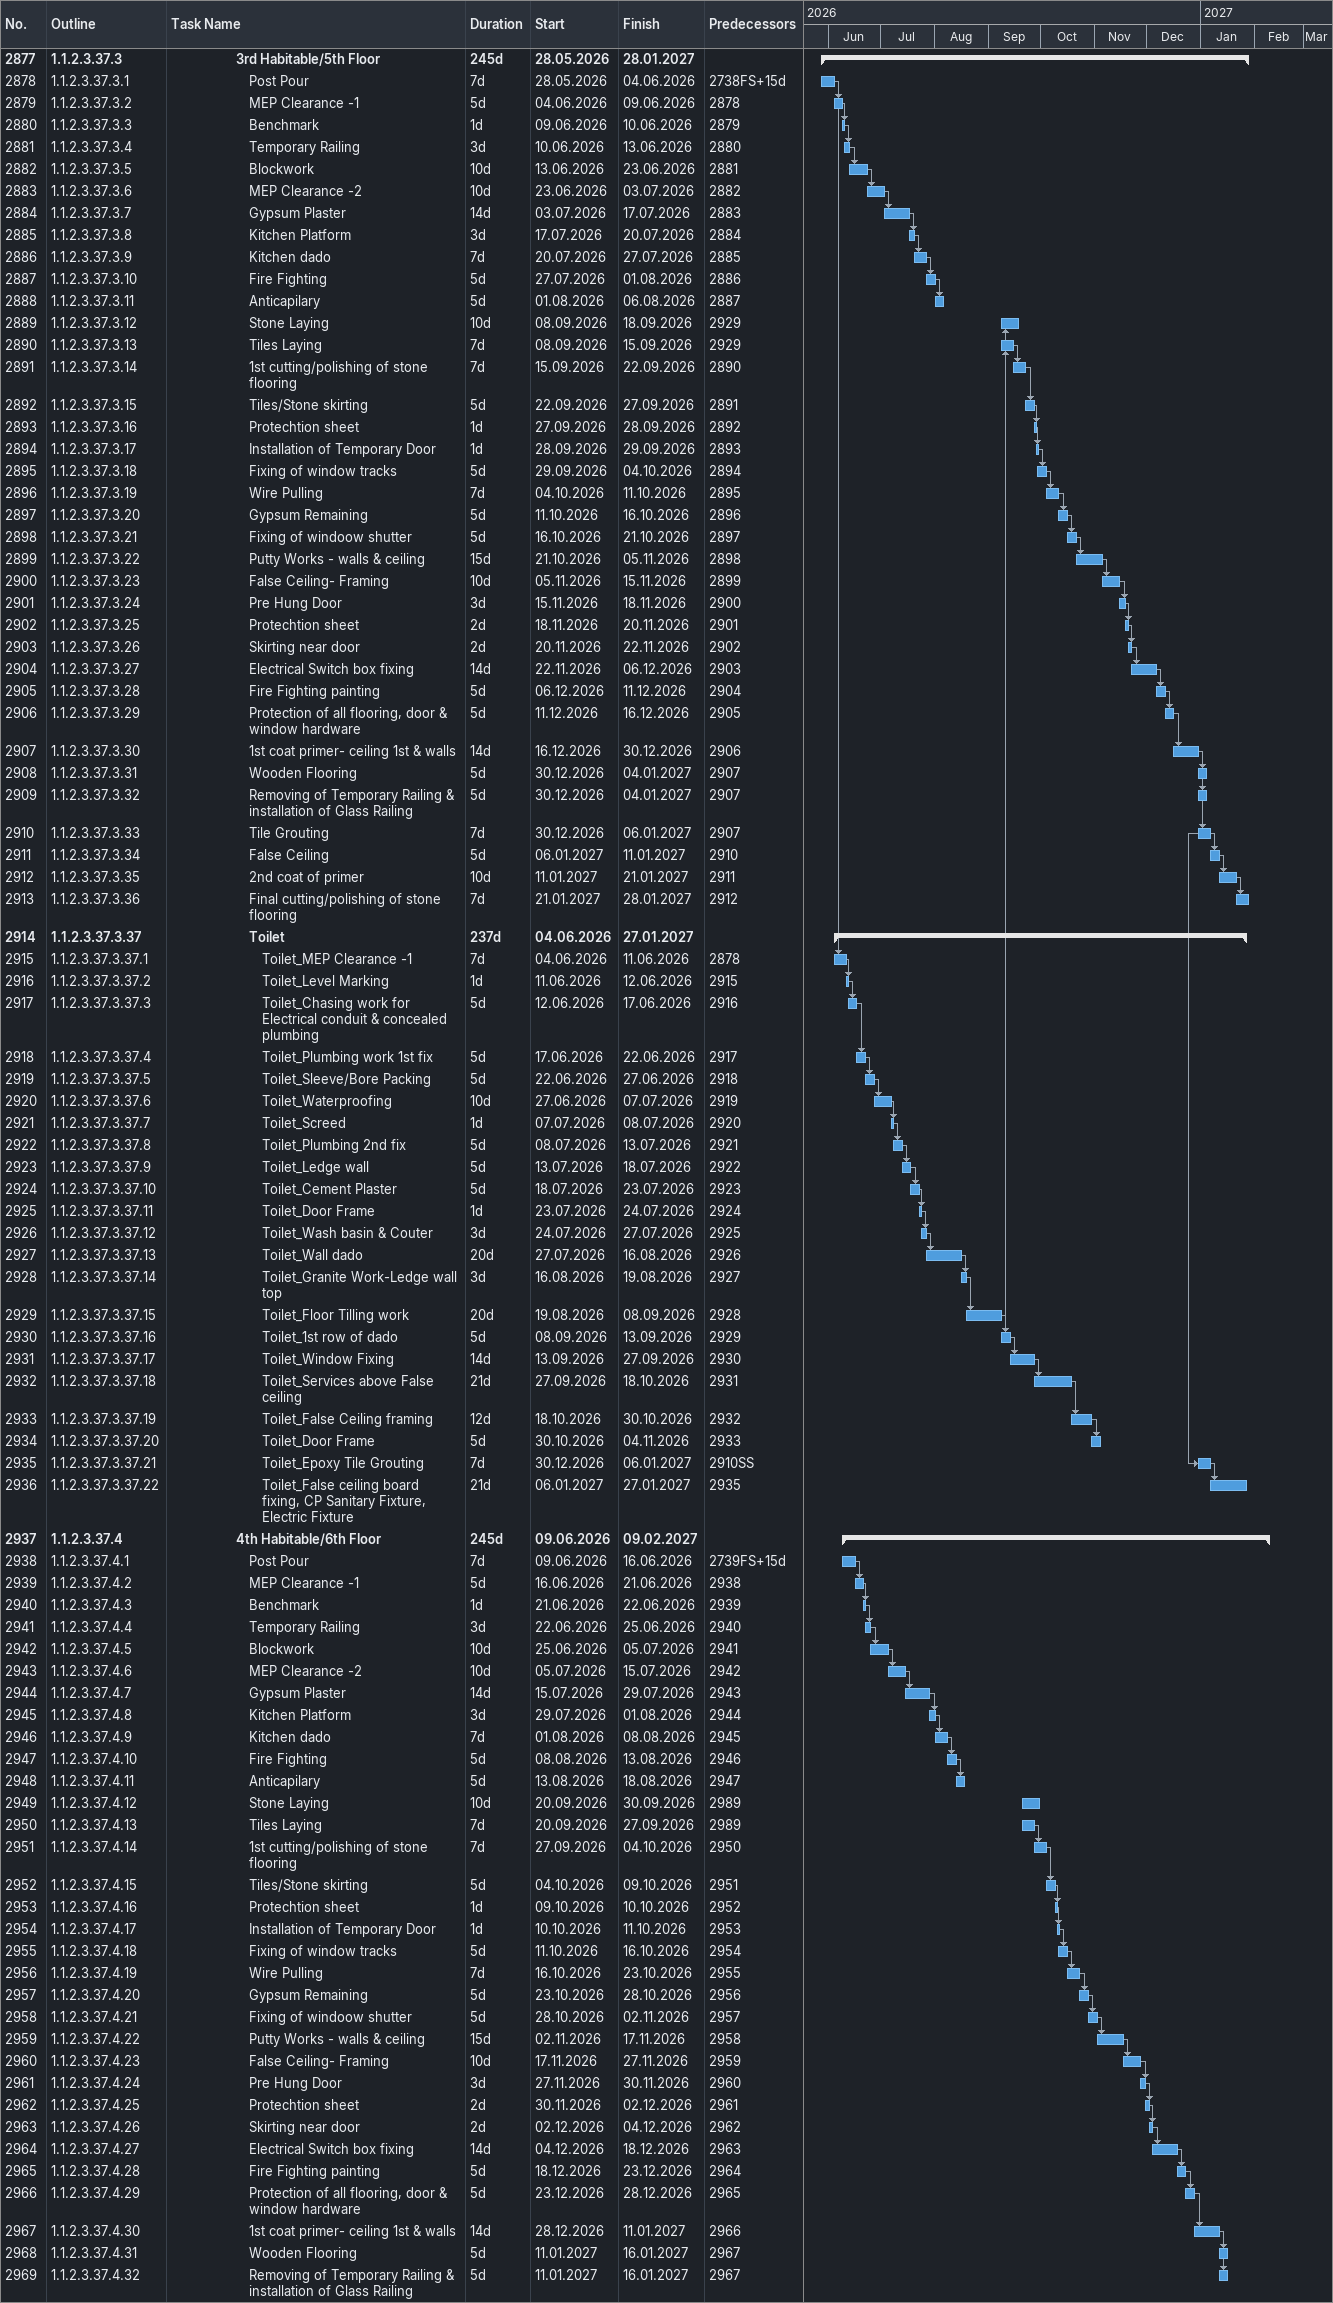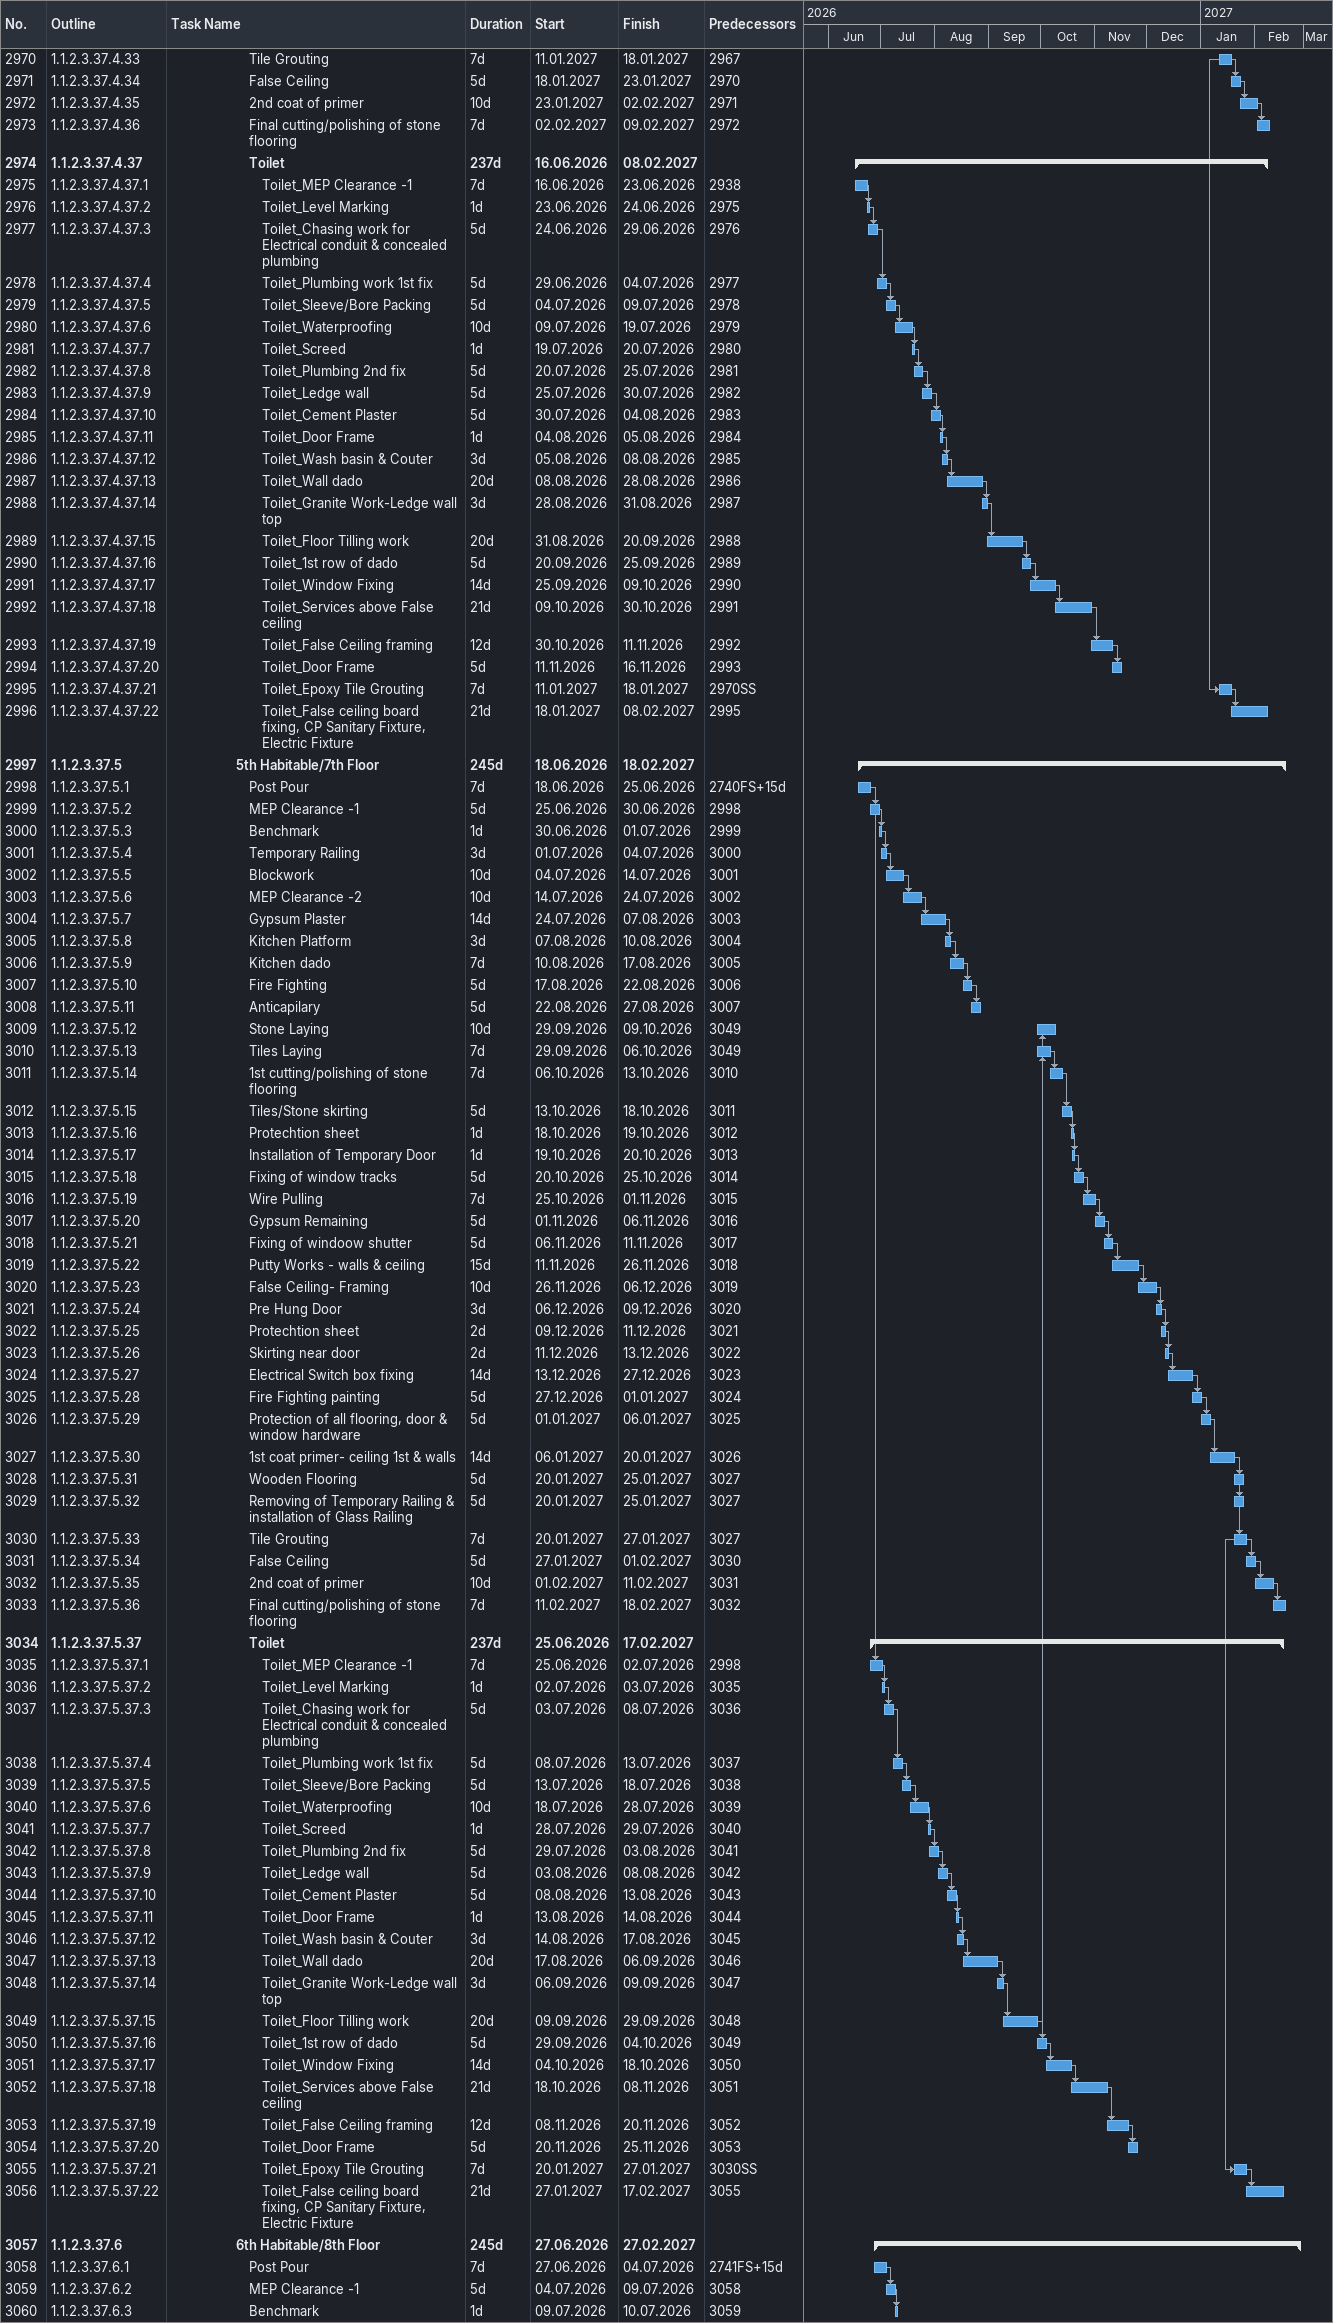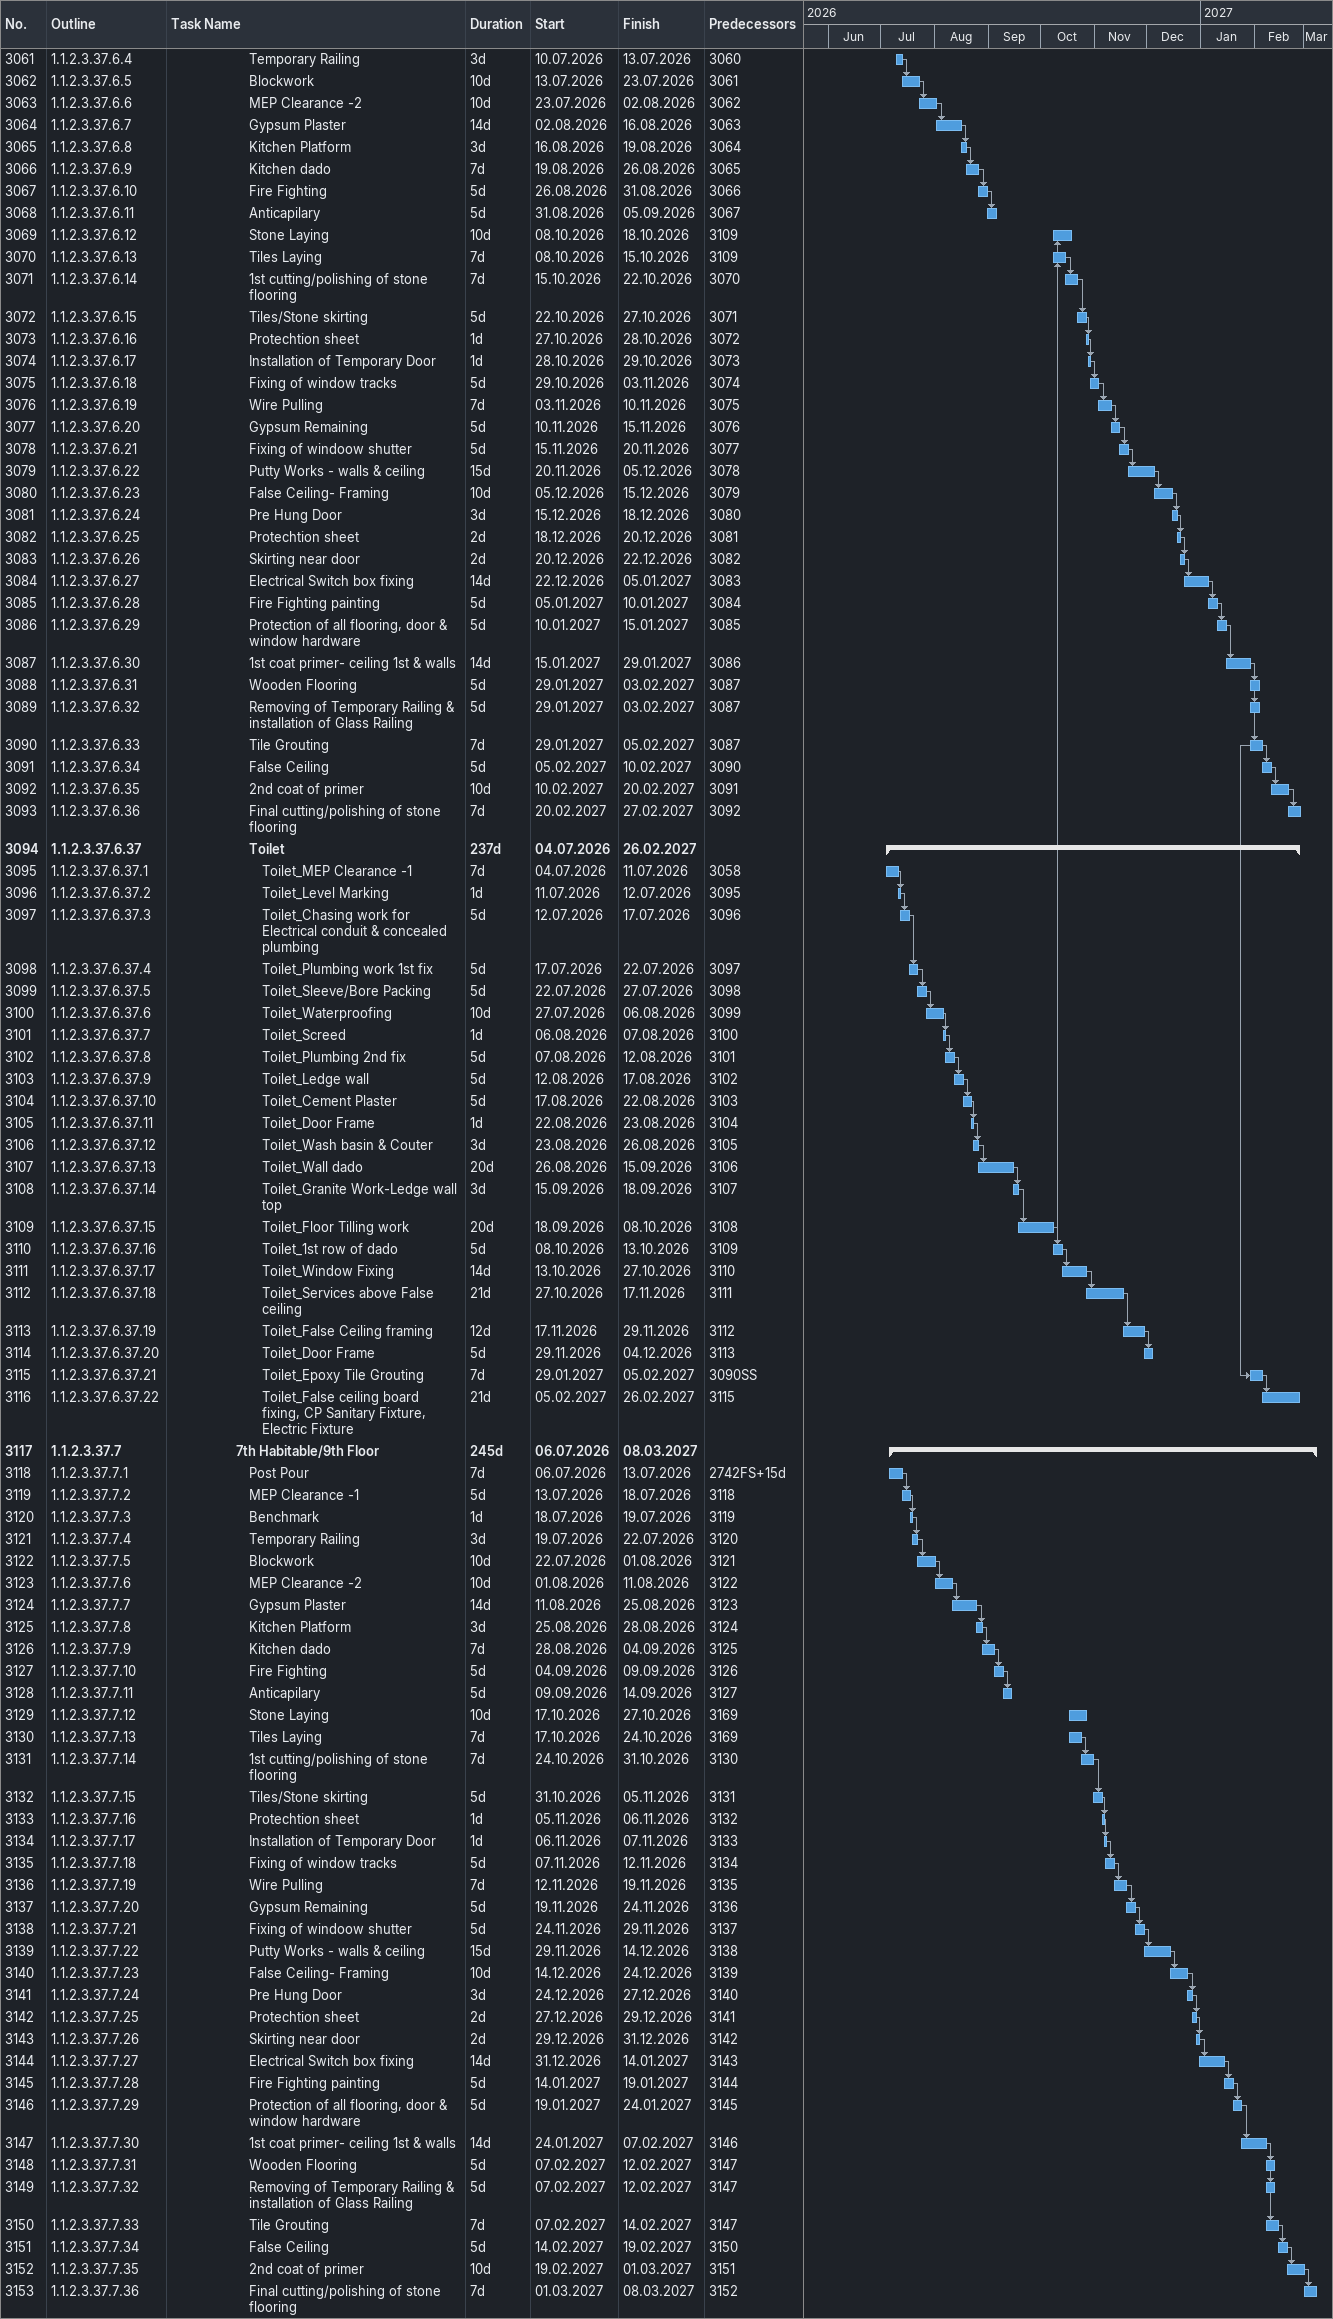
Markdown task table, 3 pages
| ID | WBS | Task | Duration | Start | Finish | Predecessors |
|---|---|---|---|---|---|---|
| 2877 | 1.1.2.3.37.3 | **3rd Habitable/5th Floor** | 245d | 2026-05-28 | 2027-01-28 |  |
| 2878 | 1.1.2.3.37.3.1 | Post Pour | 7d | 2026-05-28 | 2026-06-04 | 2738FS+15d |
| 2879 | 1.1.2.3.37.3.2 | MEP Clearance -1 | 5d | 2026-06-04 | 2026-06-09 | 2878 |
| 2880 | 1.1.2.3.37.3.3 | Benchmark | 1d | 2026-06-09 | 2026-06-10 | 2879 |
| 2881 | 1.1.2.3.37.3.4 | Temporary Railing | 3d | 2026-06-10 | 2026-06-13 | 2880 |
| 2882 | 1.1.2.3.37.3.5 | Blockwork | 10d | 2026-06-13 | 2026-06-23 | 2881 |
| 2883 | 1.1.2.3.37.3.6 | MEP Clearance -2 | 10d | 2026-06-23 | 2026-07-03 | 2882 |
| 2884 | 1.1.2.3.37.3.7 | Gypsum Plaster | 14d | 2026-07-03 | 2026-07-17 | 2883 |
| 2885 | 1.1.2.3.37.3.8 | Kitchen Platform | 3d | 2026-07-17 | 2026-07-20 | 2884 |
| 2886 | 1.1.2.3.37.3.9 | Kitchen dado | 7d | 2026-07-20 | 2026-07-27 | 2885 |
| 2887 | 1.1.2.3.37.3.10 | Fire Fighting | 5d | 2026-07-27 | 2026-08-01 | 2886 |
| 2888 | 1.1.2.3.37.3.11 | Anticapilary | 5d | 2026-08-01 | 2026-08-06 | 2887 |
| 2889 | 1.1.2.3.37.3.12 | Stone Laying | 10d | 2026-09-08 | 2026-09-18 | 2929 |
| 2890 | 1.1.2.3.37.3.13 | Tiles Laying | 7d | 2026-09-08 | 2026-09-15 | 2929 |
| 2891 | 1.1.2.3.37.3.14 | 1st cutting/polishing of stone flooring | 7d | 2026-09-15 | 2026-09-22 | 2890 |
| 2892 | 1.1.2.3.37.3.15 | Tiles/Stone skirting | 5d | 2026-09-22 | 2026-09-27 | 2891 |
| 2893 | 1.1.2.3.37.3.16 | Protechtion sheet | 1d | 2026-09-27 | 2026-09-28 | 2892 |
| 2894 | 1.1.2.3.37.3.17 | Installation of Temporary Door | 1d | 2026-09-28 | 2026-09-29 | 2893 |
| 2895 | 1.1.2.3.37.3.18 | Fixing of window tracks | 5d | 2026-09-29 | 2026-10-04 | 2894 |
| 2896 | 1.1.2.3.37.3.19 | Wire Pulling | 7d | 2026-10-04 | 2026-10-11 | 2895 |
| 2897 | 1.1.2.3.37.3.20 | Gypsum Remaining | 5d | 2026-10-11 | 2026-10-16 | 2896 |
| 2898 | 1.1.2.3.37.3.21 | Fixing of windoow shutter | 5d | 2026-10-16 | 2026-10-21 | 2897 |
| 2899 | 1.1.2.3.37.3.22 | Putty Works - walls & ceiling | 15d | 2026-10-21 | 2026-11-05 | 2898 |
| 2900 | 1.1.2.3.37.3.23 | False Ceiling- Framing | 10d | 2026-11-05 | 2026-11-15 | 2899 |
| 2901 | 1.1.2.3.37.3.24 | Pre Hung Door | 3d | 2026-11-15 | 2026-11-18 | 2900 |
| 2902 | 1.1.2.3.37.3.25 | Protechtion sheet | 2d | 2026-11-18 | 2026-11-20 | 2901 |
| 2903 | 1.1.2.3.37.3.26 | Skirting near door | 2d | 2026-11-20 | 2026-11-22 | 2902 |
| 2904 | 1.1.2.3.37.3.27 | Electrical Switch box fixing | 14d | 2026-11-22 | 2026-12-06 | 2903 |
| 2905 | 1.1.2.3.37.3.28 | Fire Fighting painting | 5d | 2026-12-06 | 2026-12-11 | 2904 |
| 2906 | 1.1.2.3.37.3.29 | Protection of all flooring, door & window hardware | 5d | 2026-12-11 | 2026-12-16 | 2905 |
| 2907 | 1.1.2.3.37.3.30 | 1st coat primer- ceiling 1st & walls | 14d | 2026-12-16 | 2026-12-30 | 2906 |
| 2908 | 1.1.2.3.37.3.31 | Wooden Flooring | 5d | 2026-12-30 | 2027-01-04 | 2907 |
| 2909 | 1.1.2.3.37.3.32 | Removing of Temporary Railing & installation of Glass Railing | 5d | 2026-12-30 | 2027-01-04 | 2907 |
| 2910 | 1.1.2.3.37.3.33 | Tile Grouting | 7d | 2026-12-30 | 2027-01-06 | 2907 |
| 2911 | 1.1.2.3.37.3.34 | False Ceiling | 5d | 2027-01-06 | 2027-01-11 | 2910 |
| 2912 | 1.1.2.3.37.3.35 | 2nd coat of primer | 10d | 2027-01-11 | 2027-01-21 | 2911 |
| 2913 | 1.1.2.3.37.3.36 | Final cutting/polishing of stone flooring | 7d | 2027-01-21 | 2027-01-28 | 2912 |
| 2914 | 1.1.2.3.37.3.37 | **Toilet** | 237d | 2026-06-04 | 2027-01-27 |  |
| 2915 | 1.1.2.3.37.3.37.1 | Toilet_MEP Clearance -1 | 7d | 2026-06-04 | 2026-06-11 | 2878 |
| 2916 | 1.1.2.3.37.3.37.2 | Toilet_Level Marking | 1d | 2026-06-11 | 2026-06-12 | 2915 |
| 2917 | 1.1.2.3.37.3.37.3 | Toilet_Chasing work for Electrical conduit & concealed plumbing | 5d | 2026-06-12 | 2026-06-17 | 2916 |
| 2918 | 1.1.2.3.37.3.37.4 | Toilet_Plumbing work 1st fix | 5d | 2026-06-17 | 2026-06-22 | 2917 |
| 2919 | 1.1.2.3.37.3.37.5 | Toilet_Sleeve/Bore Packing | 5d | 2026-06-22 | 2026-06-27 | 2918 |
| 2920 | 1.1.2.3.37.3.37.6 | Toilet_Waterproofing | 10d | 2026-06-27 | 2026-07-07 | 2919 |
| 2921 | 1.1.2.3.37.3.37.7 | Toilet_Screed | 1d | 2026-07-07 | 2026-07-08 | 2920 |
| 2922 | 1.1.2.3.37.3.37.8 | Toilet_Plumbing 2nd fix | 5d | 2026-07-08 | 2026-07-13 | 2921 |
| 2923 | 1.1.2.3.37.3.37.9 | Toilet_Ledge wall | 5d | 2026-07-13 | 2026-07-18 | 2922 |
| 2924 | 1.1.2.3.37.3.37.10 | Toilet_Cement Plaster | 5d | 2026-07-18 | 2026-07-23 | 2923 |
| 2925 | 1.1.2.3.37.3.37.11 | Toilet_Door Frame | 1d | 2026-07-23 | 2026-07-24 | 2924 |
| 2926 | 1.1.2.3.37.3.37.12 | Toilet_Wash basin & Couter | 3d | 2026-07-24 | 2026-07-27 | 2925 |
| 2927 | 1.1.2.3.37.3.37.13 | Toilet_Wall dado | 20d | 2026-07-27 | 2026-08-16 | 2926 |
| 2928 | 1.1.2.3.37.3.37.14 | Toilet_Granite Work-Ledge wall top | 3d | 2026-08-16 | 2026-08-19 | 2927 |
| 2929 | 1.1.2.3.37.3.37.15 | Toilet_Floor Tilling work | 20d | 2026-08-19 | 2026-09-08 | 2928 |
| 2930 | 1.1.2.3.37.3.37.16 | Toilet_1st row of dado | 5d | 2026-09-08 | 2026-09-13 | 2929 |
| 2931 | 1.1.2.3.37.3.37.17 | Toilet_Window Fixing | 14d | 2026-09-13 | 2026-09-27 | 2930 |
| 2932 | 1.1.2.3.37.3.37.18 | Toilet_Services above False ceiling | 21d | 2026-09-27 | 2026-10-18 | 2931 |
| 2933 | 1.1.2.3.37.3.37.19 | Toilet_False Ceiling framing | 12d | 2026-10-18 | 2026-10-30 | 2932 |
| 2934 | 1.1.2.3.37.3.37.20 | Toilet_Door Frame | 5d | 2026-10-30 | 2026-11-04 | 2933 |
| 2935 | 1.1.2.3.37.3.37.21 | Toilet_Epoxy Tile Grouting | 7d | 2026-12-30 | 2027-01-06 | 2910SS |
| 2936 | 1.1.2.3.37.3.37.22 | Toilet_False ceiling board fixing, CP Sanitary Fixture, Electric Fixture | 21d | 2027-01-06 | 2027-01-27 | 2935 |
| 2937 | 1.1.2.3.37.4 | **4th Habitable/6th Floor** | 245d | 2026-06-09 | 2027-02-09 |  |
| 2938 | 1.1.2.3.37.4.1 | Post Pour | 7d | 2026-06-09 | 2026-06-16 | 2739FS+15d |
| 2939 | 1.1.2.3.37.4.2 | MEP Clearance -1 | 5d | 2026-06-16 | 2026-06-21 | 2938 |
| 2940 | 1.1.2.3.37.4.3 | Benchmark | 1d | 2026-06-21 | 2026-06-22 | 2939 |
| 2941 | 1.1.2.3.37.4.4 | Temporary Railing | 3d | 2026-06-22 | 2026-06-25 | 2940 |
| 2942 | 1.1.2.3.37.4.5 | Blockwork | 10d | 2026-06-25 | 2026-07-05 | 2941 |
| 2943 | 1.1.2.3.37.4.6 | MEP Clearance -2 | 10d | 2026-07-05 | 2026-07-15 | 2942 |
| 2944 | 1.1.2.3.37.4.7 | Gypsum Plaster | 14d | 2026-07-15 | 2026-07-29 | 2943 |
| 2945 | 1.1.2.3.37.4.8 | Kitchen Platform | 3d | 2026-07-29 | 2026-08-01 | 2944 |
| 2946 | 1.1.2.3.37.4.9 | Kitchen dado | 7d | 2026-08-01 | 2026-08-08 | 2945 |
| 2947 | 1.1.2.3.37.4.10 | Fire Fighting | 5d | 2026-08-08 | 2026-08-13 | 2946 |
| 2948 | 1.1.2.3.37.4.11 | Anticapilary | 5d | 2026-08-13 | 2026-08-18 | 2947 |
| 2949 | 1.1.2.3.37.4.12 | Stone Laying | 10d | 2026-09-20 | 2026-09-30 | 2989 |
| 2950 | 1.1.2.3.37.4.13 | Tiles Laying | 7d | 2026-09-20 | 2026-09-27 | 2989 |
| 2951 | 1.1.2.3.37.4.14 | 1st cutting/polishing of stone flooring | 7d | 2026-09-27 | 2026-10-04 | 2950 |
| 2952 | 1.1.2.3.37.4.15 | Tiles/Stone skirting | 5d | 2026-10-04 | 2026-10-09 | 2951 |
| 2953 | 1.1.2.3.37.4.16 | Protechtion sheet | 1d | 2026-10-09 | 2026-10-10 | 2952 |
| 2954 | 1.1.2.3.37.4.17 | Installation of Temporary Door | 1d | 2026-10-10 | 2026-10-11 | 2953 |
| 2955 | 1.1.2.3.37.4.18 | Fixing of window tracks | 5d | 2026-10-11 | 2026-10-16 | 2954 |
| 2956 | 1.1.2.3.37.4.19 | Wire Pulling | 7d | 2026-10-16 | 2026-10-23 | 2955 |
| 2957 | 1.1.2.3.37.4.20 | Gypsum Remaining | 5d | 2026-10-23 | 2026-10-28 | 2956 |
| 2958 | 1.1.2.3.37.4.21 | Fixing of windoow shutter | 5d | 2026-10-28 | 2026-11-02 | 2957 |
| 2959 | 1.1.2.3.37.4.22 | Putty Works - walls & ceiling | 15d | 2026-11-02 | 2026-11-17 | 2958 |
| 2960 | 1.1.2.3.37.4.23 | False Ceiling- Framing | 10d | 2026-11-17 | 2026-11-27 | 2959 |
| 2961 | 1.1.2.3.37.4.24 | Pre Hung Door | 3d | 2026-11-27 | 2026-11-30 | 2960 |
| 2962 | 1.1.2.3.37.4.25 | Protechtion sheet | 2d | 2026-11-30 | 2026-12-02 | 2961 |
| 2963 | 1.1.2.3.37.4.26 | Skirting near door | 2d | 2026-12-02 | 2026-12-04 | 2962 |
| 2964 | 1.1.2.3.37.4.27 | Electrical Switch box fixing | 14d | 2026-12-04 | 2026-12-18 | 2963 |
| 2965 | 1.1.2.3.37.4.28 | Fire Fighting painting | 5d | 2026-12-18 | 2026-12-23 | 2964 |
| 2966 | 1.1.2.3.37.4.29 | Protection of all flooring, door & window hardware | 5d | 2026-12-23 | 2026-12-28 | 2965 |
| 2967 | 1.1.2.3.37.4.30 | 1st coat primer- ceiling 1st & walls | 14d | 2026-12-28 | 2027-01-11 | 2966 |
| 2968 | 1.1.2.3.37.4.31 | Wooden Flooring | 5d | 2027-01-11 | 2027-01-16 | 2967 |
| 2969 | 1.1.2.3.37.4.32 | Removing of Temporary Railing & installation of Glass Railing | 5d | 2027-01-11 | 2027-01-16 | 2967 |
| 2970 | 1.1.2.3.37.4.33 | Tile Grouting | 7d | 2027-01-11 | 2027-01-18 | 2967 |
| 2971 | 1.1.2.3.37.4.34 | False Ceiling | 5d | 2027-01-18 | 2027-01-23 | 2970 |
| 2972 | 1.1.2.3.37.4.35 | 2nd coat of primer | 10d | 2027-01-23 | 2027-02-02 | 2971 |
| 2973 | 1.1.2.3.37.4.36 | Final cutting/polishing of stone flooring | 7d | 2027-02-02 | 2027-02-09 | 2972 |
| 2974 | 1.1.2.3.37.4.37 | **Toilet** | 237d | 2026-06-16 | 2027-02-08 |  |
| 2975 | 1.1.2.3.37.4.37.1 | Toilet_MEP Clearance -1 | 7d | 2026-06-16 | 2026-06-23 | 2938 |
| 2976 | 1.1.2.3.37.4.37.2 | Toilet_Level Marking | 1d | 2026-06-23 | 2026-06-24 | 2975 |
| 2977 | 1.1.2.3.37.4.37.3 | Toilet_Chasing work for Electrical conduit & concealed plumbing | 5d | 2026-06-24 | 2026-06-29 | 2976 |
| 2978 | 1.1.2.3.37.4.37.4 | Toilet_Plumbing work 1st fix | 5d | 2026-06-29 | 2026-07-04 | 2977 |
| 2979 | 1.1.2.3.37.4.37.5 | Toilet_Sleeve/Bore Packing | 5d | 2026-07-04 | 2026-07-09 | 2978 |
| 2980 | 1.1.2.3.37.4.37.6 | Toilet_Waterproofing | 10d | 2026-07-09 | 2026-07-19 | 2979 |
| 2981 | 1.1.2.3.37.4.37.7 | Toilet_Screed | 1d | 2026-07-19 | 2026-07-20 | 2980 |
| 2982 | 1.1.2.3.37.4.37.8 | Toilet_Plumbing 2nd fix | 5d | 2026-07-20 | 2026-07-25 | 2981 |
| 2983 | 1.1.2.3.37.4.37.9 | Toilet_Ledge wall | 5d | 2026-07-25 | 2026-07-30 | 2982 |
| 2984 | 1.1.2.3.37.4.37.10 | Toilet_Cement Plaster | 5d | 2026-07-30 | 2026-08-04 | 2983 |
| 2985 | 1.1.2.3.37.4.37.11 | Toilet_Door Frame | 1d | 2026-08-04 | 2026-08-05 | 2984 |
| 2986 | 1.1.2.3.37.4.37.12 | Toilet_Wash basin & Couter | 3d | 2026-08-05 | 2026-08-08 | 2985 |
| 2987 | 1.1.2.3.37.4.37.13 | Toilet_Wall dado | 20d | 2026-08-08 | 2026-08-28 | 2986 |
| 2988 | 1.1.2.3.37.4.37.14 | Toilet_Granite Work-Ledge wall top | 3d | 2026-08-28 | 2026-08-31 | 2987 |
| 2989 | 1.1.2.3.37.4.37.15 | Toilet_Floor Tilling work | 20d | 2026-08-31 | 2026-09-20 | 2988 |
| 2990 | 1.1.2.3.37.4.37.16 | Toilet_1st row of dado | 5d | 2026-09-20 | 2026-09-25 | 2989 |
| 2991 | 1.1.2.3.37.4.37.17 | Toilet_Window Fixing | 14d | 2026-09-25 | 2026-10-09 | 2990 |
| 2992 | 1.1.2.3.37.4.37.18 | Toilet_Services above False ceiling | 21d | 2026-10-09 | 2026-10-30 | 2991 |
| 2993 | 1.1.2.3.37.4.37.19 | Toilet_False Ceiling framing | 12d | 2026-10-30 | 2026-11-11 | 2992 |
| 2994 | 1.1.2.3.37.4.37.20 | Toilet_Door Frame | 5d | 2026-11-11 | 2026-11-16 | 2993 |
| 2995 | 1.1.2.3.37.4.37.21 | Toilet_Epoxy Tile Grouting | 7d | 2027-01-11 | 2027-01-18 | 2970SS |
| 2996 | 1.1.2.3.37.4.37.22 | Toilet_False ceiling board fixing, CP Sanitary Fixture, Electric Fixture | 21d | 2027-01-18 | 2027-02-08 | 2995 |
| 2997 | 1.1.2.3.37.5 | **5th Habitable/7th Floor** | 245d | 2026-06-18 | 2027-02-18 |  |
| 2998 | 1.1.2.3.37.5.1 | Post Pour | 7d | 2026-06-18 | 2026-06-25 | 2740FS+15d |
| 2999 | 1.1.2.3.37.5.2 | MEP Clearance -1 | 5d | 2026-06-25 | 2026-06-30 | 2998 |
| 3000 | 1.1.2.3.37.5.3 | Benchmark | 1d | 2026-06-30 | 2026-07-01 | 2999 |
| 3001 | 1.1.2.3.37.5.4 | Temporary Railing | 3d | 2026-07-01 | 2026-07-04 | 3000 |
| 3002 | 1.1.2.3.37.5.5 | Blockwork | 10d | 2026-07-04 | 2026-07-14 | 3001 |
| 3003 | 1.1.2.3.37.5.6 | MEP Clearance -2 | 10d | 2026-07-14 | 2026-07-24 | 3002 |
| 3004 | 1.1.2.3.37.5.7 | Gypsum Plaster | 14d | 2026-07-24 | 2026-08-07 | 3003 |
| 3005 | 1.1.2.3.37.5.8 | Kitchen Platform | 3d | 2026-08-07 | 2026-08-10 | 3004 |
| 3006 | 1.1.2.3.37.5.9 | Kitchen dado | 7d | 2026-08-10 | 2026-08-17 | 3005 |
| 3007 | 1.1.2.3.37.5.10 | Fire Fighting | 5d | 2026-08-17 | 2026-08-22 | 3006 |
| 3008 | 1.1.2.3.37.5.11 | Anticapilary | 5d | 2026-08-22 | 2026-08-27 | 3007 |
| 3009 | 1.1.2.3.37.5.12 | Stone Laying | 10d | 2026-09-29 | 2026-10-09 | 3049 |
| 3010 | 1.1.2.3.37.5.13 | Tiles Laying | 7d | 2026-09-29 | 2026-10-06 | 3049 |
| 3011 | 1.1.2.3.37.5.14 | 1st cutting/polishing of stone flooring | 7d | 2026-10-06 | 2026-10-13 | 3010 |
| 3012 | 1.1.2.3.37.5.15 | Tiles/Stone skirting | 5d | 2026-10-13 | 2026-10-18 | 3011 |
| 3013 | 1.1.2.3.37.5.16 | Protechtion sheet | 1d | 2026-10-18 | 2026-10-19 | 3012 |
| 3014 | 1.1.2.3.37.5.17 | Installation of Temporary Door | 1d | 2026-10-19 | 2026-10-20 | 3013 |
| 3015 | 1.1.2.3.37.5.18 | Fixing of window tracks | 5d | 2026-10-20 | 2026-10-25 | 3014 |
| 3016 | 1.1.2.3.37.5.19 | Wire Pulling | 7d | 2026-10-25 | 2026-11-01 | 3015 |
| 3017 | 1.1.2.3.37.5.20 | Gypsum Remaining | 5d | 2026-11-01 | 2026-11-06 | 3016 |
| 3018 | 1.1.2.3.37.5.21 | Fixing of windoow shutter | 5d | 2026-11-06 | 2026-11-11 | 3017 |
| 3019 | 1.1.2.3.37.5.22 | Putty Works - walls & ceiling | 15d | 2026-11-11 | 2026-11-26 | 3018 |
| 3020 | 1.1.2.3.37.5.23 | False Ceiling- Framing | 10d | 2026-11-26 | 2026-12-06 | 3019 |
| 3021 | 1.1.2.3.37.5.24 | Pre Hung Door | 3d | 2026-12-06 | 2026-12-09 | 3020 |
| 3022 | 1.1.2.3.37.5.25 | Protechtion sheet | 2d | 2026-12-09 | 2026-12-11 | 3021 |
| 3023 | 1.1.2.3.37.5.26 | Skirting near door | 2d | 2026-12-11 | 2026-12-13 | 3022 |
| 3024 | 1.1.2.3.37.5.27 | Electrical Switch box fixing | 14d | 2026-12-13 | 2026-12-27 | 3023 |
| 3025 | 1.1.2.3.37.5.28 | Fire Fighting painting | 5d | 2026-12-27 | 2027-01-01 | 3024 |
| 3026 | 1.1.2.3.37.5.29 | Protection of all flooring, door & window hardware | 5d | 2027-01-01 | 2027-01-06 | 3025 |
| 3027 | 1.1.2.3.37.5.30 | 1st coat primer- ceiling 1st & walls | 14d | 2027-01-06 | 2027-01-20 | 3026 |
| 3028 | 1.1.2.3.37.5.31 | Wooden Flooring | 5d | 2027-01-20 | 2027-01-25 | 3027 |
| 3029 | 1.1.2.3.37.5.32 | Removing of Temporary Railing & installation of Glass Railing | 5d | 2027-01-20 | 2027-01-25 | 3027 |
| 3030 | 1.1.2.3.37.5.33 | Tile Grouting | 7d | 2027-01-20 | 2027-01-27 | 3027 |
| 3031 | 1.1.2.3.37.5.34 | False Ceiling | 5d | 2027-01-27 | 2027-02-01 | 3030 |
| 3032 | 1.1.2.3.37.5.35 | 2nd coat of primer | 10d | 2027-02-01 | 2027-02-11 | 3031 |
| 3033 | 1.1.2.3.37.5.36 | Final cutting/polishing of stone flooring | 7d | 2027-02-11 | 2027-02-18 | 3032 |
| 3034 | 1.1.2.3.37.5.37 | **Toilet** | 237d | 2026-06-25 | 2027-02-17 |  |
| 3035 | 1.1.2.3.37.5.37.1 | Toilet_MEP Clearance -1 | 7d | 2026-06-25 | 2026-07-02 | 2998 |
| 3036 | 1.1.2.3.37.5.37.2 | Toilet_Level Marking | 1d | 2026-07-02 | 2026-07-03 | 3035 |
| 3037 | 1.1.2.3.37.5.37.3 | Toilet_Chasing work for Electrical conduit & concealed plumbing | 5d | 2026-07-03 | 2026-07-08 | 3036 |
| 3038 | 1.1.2.3.37.5.37.4 | Toilet_Plumbing work 1st fix | 5d | 2026-07-08 | 2026-07-13 | 3037 |
| 3039 | 1.1.2.3.37.5.37.5 | Toilet_Sleeve/Bore Packing | 5d | 2026-07-13 | 2026-07-18 | 3038 |
| 3040 | 1.1.2.3.37.5.37.6 | Toilet_Waterproofing | 10d | 2026-07-18 | 2026-07-28 | 3039 |
| 3041 | 1.1.2.3.37.5.37.7 | Toilet_Screed | 1d | 2026-07-28 | 2026-07-29 | 3040 |
| 3042 | 1.1.2.3.37.5.37.8 | Toilet_Plumbing 2nd fix | 5d | 2026-07-29 | 2026-08-03 | 3041 |
| 3043 | 1.1.2.3.37.5.37.9 | Toilet_Ledge wall | 5d | 2026-08-03 | 2026-08-08 | 3042 |
| 3044 | 1.1.2.3.37.5.37.10 | Toilet_Cement Plaster | 5d | 2026-08-08 | 2026-08-13 | 3043 |
| 3045 | 1.1.2.3.37.5.37.11 | Toilet_Door Frame | 1d | 2026-08-13 | 2026-08-14 | 3044 |
| 3046 | 1.1.2.3.37.5.37.12 | Toilet_Wash basin & Couter | 3d | 2026-08-14 | 2026-08-17 | 3045 |
| 3047 | 1.1.2.3.37.5.37.13 | Toilet_Wall dado | 20d | 2026-08-17 | 2026-09-06 | 3046 |
| 3048 | 1.1.2.3.37.5.37.14 | Toilet_Granite Work-Ledge wall top | 3d | 2026-09-06 | 2026-09-09 | 3047 |
| 3049 | 1.1.2.3.37.5.37.15 | Toilet_Floor Tilling work | 20d | 2026-09-09 | 2026-09-29 | 3048 |
| 3050 | 1.1.2.3.37.5.37.16 | Toilet_1st row of dado | 5d | 2026-09-29 | 2026-10-04 | 3049 |
| 3051 | 1.1.2.3.37.5.37.17 | Toilet_Window Fixing | 14d | 2026-10-04 | 2026-10-18 | 3050 |
| 3052 | 1.1.2.3.37.5.37.18 | Toilet_Services above False ceiling | 21d | 2026-10-18 | 2026-11-08 | 3051 |
| 3053 | 1.1.2.3.37.5.37.19 | Toilet_False Ceiling framing | 12d | 2026-11-08 | 2026-11-20 | 3052 |
| 3054 | 1.1.2.3.37.5.37.20 | Toilet_Door Frame | 5d | 2026-11-20 | 2026-11-25 | 3053 |
| 3055 | 1.1.2.3.37.5.37.21 | Toilet_Epoxy Tile Grouting | 7d | 2027-01-20 | 2027-01-27 | 3030SS |
| 3056 | 1.1.2.3.37.5.37.22 | Toilet_False ceiling board fixing, CP Sanitary Fixture, Electric Fixture | 21d | 2027-01-27 | 2027-02-17 | 3055 |
| 3057 | 1.1.2.3.37.6 | **6th Habitable/8th Floor** | 245d | 2026-06-27 | 2027-02-27 |  |
| 3058 | 1.1.2.3.37.6.1 | Post Pour | 7d | 2026-06-27 | 2026-07-04 | 2741FS+15d |
| 3059 | 1.1.2.3.37.6.2 | MEP Clearance -1 | 5d | 2026-07-04 | 2026-07-09 | 3058 |
| 3060 | 1.1.2.3.37.6.3 | Benchmark | 1d | 2026-07-09 | 2026-07-10 | 3059 |
| 3061 | 1.1.2.3.37.6.4 | Temporary Railing | 3d | 2026-07-10 | 2026-07-13 | 3060 |
| 3062 | 1.1.2.3.37.6.5 | Blockwork | 10d | 2026-07-13 | 2026-07-23 | 3061 |
| 3063 | 1.1.2.3.37.6.6 | MEP Clearance -2 | 10d | 2026-07-23 | 2026-08-02 | 3062 |
| 3064 | 1.1.2.3.37.6.7 | Gypsum Plaster | 14d | 2026-08-02 | 2026-08-16 | 3063 |
| 3065 | 1.1.2.3.37.6.8 | Kitchen Platform | 3d | 2026-08-16 | 2026-08-19 | 3064 |
| 3066 | 1.1.2.3.37.6.9 | Kitchen dado | 7d | 2026-08-19 | 2026-08-26 | 3065 |
| 3067 | 1.1.2.3.37.6.10 | Fire Fighting | 5d | 2026-08-26 | 2026-08-31 | 3066 |
| 3068 | 1.1.2.3.37.6.11 | Anticapilary | 5d | 2026-08-31 | 2026-09-05 | 3067 |
| 3069 | 1.1.2.3.37.6.12 | Stone Laying | 10d | 2026-10-08 | 2026-10-18 | 3109 |
| 3070 | 1.1.2.3.37.6.13 | Tiles Laying | 7d | 2026-10-08 | 2026-10-15 | 3109 |
| 3071 | 1.1.2.3.37.6.14 | 1st cutting/polishing of stone flooring | 7d | 2026-10-15 | 2026-10-22 | 3070 |
| 3072 | 1.1.2.3.37.6.15 | Tiles/Stone skirting | 5d | 2026-10-22 | 2026-10-27 | 3071 |
| 3073 | 1.1.2.3.37.6.16 | Protechtion sheet | 1d | 2026-10-27 | 2026-10-28 | 3072 |
| 3074 | 1.1.2.3.37.6.17 | Installation of Temporary Door | 1d | 2026-10-28 | 2026-10-29 | 3073 |
| 3075 | 1.1.2.3.37.6.18 | Fixing of window tracks | 5d | 2026-10-29 | 2026-11-03 | 3074 |
| 3076 | 1.1.2.3.37.6.19 | Wire Pulling | 7d | 2026-11-03 | 2026-11-10 | 3075 |
| 3077 | 1.1.2.3.37.6.20 | Gypsum Remaining | 5d | 2026-11-10 | 2026-11-15 | 3076 |
| 3078 | 1.1.2.3.37.6.21 | Fixing of windoow shutter | 5d | 2026-11-15 | 2026-11-20 | 3077 |
| 3079 | 1.1.2.3.37.6.22 | Putty Works - walls & ceiling | 15d | 2026-11-20 | 2026-12-05 | 3078 |
| 3080 | 1.1.2.3.37.6.23 | False Ceiling- Framing | 10d | 2026-12-05 | 2026-12-15 | 3079 |
| 3081 | 1.1.2.3.37.6.24 | Pre Hung Door | 3d | 2026-12-15 | 2026-12-18 | 3080 |
| 3082 | 1.1.2.3.37.6.25 | Protechtion sheet | 2d | 2026-12-18 | 2026-12-20 | 3081 |
| 3083 | 1.1.2.3.37.6.26 | Skirting near door | 2d | 2026-12-20 | 2026-12-22 | 3082 |
| 3084 | 1.1.2.3.37.6.27 | Electrical Switch box fixing | 14d | 2026-12-22 | 2027-01-05 | 3083 |
| 3085 | 1.1.2.3.37.6.28 | Fire Fighting painting | 5d | 2027-01-05 | 2027-01-10 | 3084 |
| 3086 | 1.1.2.3.37.6.29 | Protection of all flooring, door & window hardware | 5d | 2027-01-10 | 2027-01-15 | 3085 |
| 3087 | 1.1.2.3.37.6.30 | 1st coat primer- ceiling 1st & walls | 14d | 2027-01-15 | 2027-01-29 | 3086 |
| 3088 | 1.1.2.3.37.6.31 | Wooden Flooring | 5d | 2027-01-29 | 2027-02-03 | 3087 |
| 3089 | 1.1.2.3.37.6.32 | Removing of Temporary Railing & installation of Glass Railing | 5d | 2027-01-29 | 2027-02-03 | 3087 |
| 3090 | 1.1.2.3.37.6.33 | Tile Grouting | 7d | 2027-01-29 | 2027-02-05 | 3087 |
| 3091 | 1.1.2.3.37.6.34 | False Ceiling | 5d | 2027-02-05 | 2027-02-10 | 3090 |
| 3092 | 1.1.2.3.37.6.35 | 2nd coat of primer | 10d | 2027-02-10 | 2027-02-20 | 3091 |
| 3093 | 1.1.2.3.37.6.36 | Final cutting/polishing of stone flooring | 7d | 2027-02-20 | 2027-02-27 | 3092 |
| 3094 | 1.1.2.3.37.6.37 | **Toilet** | 237d | 2026-07-04 | 2027-02-26 |  |
| 3095 | 1.1.2.3.37.6.37.1 | Toilet_MEP Clearance -1 | 7d | 2026-07-04 | 2026-07-11 | 3058 |
| 3096 | 1.1.2.3.37.6.37.2 | Toilet_Level Marking | 1d | 2026-07-11 | 2026-07-12 | 3095 |
| 3097 | 1.1.2.3.37.6.37.3 | Toilet_Chasing work for Electrical conduit & concealed plumbing | 5d | 2026-07-12 | 2026-07-17 | 3096 |
| 3098 | 1.1.2.3.37.6.37.4 | Toilet_Plumbing work 1st fix | 5d | 2026-07-17 | 2026-07-22 | 3097 |
| 3099 | 1.1.2.3.37.6.37.5 | Toilet_Sleeve/Bore Packing | 5d | 2026-07-22 | 2026-07-27 | 3098 |
| 3100 | 1.1.2.3.37.6.37.6 | Toilet_Waterproofing | 10d | 2026-07-27 | 2026-08-06 | 3099 |
| 3101 | 1.1.2.3.37.6.37.7 | Toilet_Screed | 1d | 2026-08-06 | 2026-08-07 | 3100 |
| 3102 | 1.1.2.3.37.6.37.8 | Toilet_Plumbing 2nd fix | 5d | 2026-08-07 | 2026-08-12 | 3101 |
| 3103 | 1.1.2.3.37.6.37.9 | Toilet_Ledge wall | 5d | 2026-08-12 | 2026-08-17 | 3102 |
| 3104 | 1.1.2.3.37.6.37.10 | Toilet_Cement Plaster | 5d | 2026-08-17 | 2026-08-22 | 3103 |
| 3105 | 1.1.2.3.37.6.37.11 | Toilet_Door Frame | 1d | 2026-08-22 | 2026-08-23 | 3104 |
| 3106 | 1.1.2.3.37.6.37.12 | Toilet_Wash basin & Couter | 3d | 2026-08-23 | 2026-08-26 | 3105 |
| 3107 | 1.1.2.3.37.6.37.13 | Toilet_Wall dado | 20d | 2026-08-26 | 2026-09-15 | 3106 |
| 3108 | 1.1.2.3.37.6.37.14 | Toilet_Granite Work-Ledge wall top | 3d | 2026-09-15 | 2026-09-18 | 3107 |
| 3109 | 1.1.2.3.37.6.37.15 | Toilet_Floor Tilling work | 20d | 2026-09-18 | 2026-10-08 | 3108 |
| 3110 | 1.1.2.3.37.6.37.16 | Toilet_1st row of dado | 5d | 2026-10-08 | 2026-10-13 | 3109 |
| 3111 | 1.1.2.3.37.6.37.17 | Toilet_Window Fixing | 14d | 2026-10-13 | 2026-10-27 | 3110 |
| 3112 | 1.1.2.3.37.6.37.18 | Toilet_Services above False ceiling | 21d | 2026-10-27 | 2026-11-17 | 3111 |
| 3113 | 1.1.2.3.37.6.37.19 | Toilet_False Ceiling framing | 12d | 2026-11-17 | 2026-11-29 | 3112 |
| 3114 | 1.1.2.3.37.6.37.20 | Toilet_Door Frame | 5d | 2026-11-29 | 2026-12-04 | 3113 |
| 3115 | 1.1.2.3.37.6.37.21 | Toilet_Epoxy Tile Grouting | 7d | 2027-01-29 | 2027-02-05 | 3090SS |
| 3116 | 1.1.2.3.37.6.37.22 | Toilet_False ceiling board fixing, CP Sanitary Fixture, Electric Fixture | 21d | 2027-02-05 | 2027-02-26 | 3115 |
| 3117 | 1.1.2.3.37.7 | **7th Habitable/9th Floor** | 245d | 2026-07-06 | 2027-03-08 |  |
| 3118 | 1.1.2.3.37.7.1 | Post Pour | 7d | 2026-07-06 | 2026-07-13 | 2742FS+15d |
| 3119 | 1.1.2.3.37.7.2 | MEP Clearance -1 | 5d | 2026-07-13 | 2026-07-18 | 3118 |
| 3120 | 1.1.2.3.37.7.3 | Benchmark | 1d | 2026-07-18 | 2026-07-19 | 3119 |
| 3121 | 1.1.2.3.37.7.4 | Temporary Railing | 3d | 2026-07-19 | 2026-07-22 | 3120 |
| 3122 | 1.1.2.3.37.7.5 | Blockwork | 10d | 2026-07-22 | 2026-08-01 | 3121 |
| 3123 | 1.1.2.3.37.7.6 | MEP Clearance -2 | 10d | 2026-08-01 | 2026-08-11 | 3122 |
| 3124 | 1.1.2.3.37.7.7 | Gypsum Plaster | 14d | 2026-08-11 | 2026-08-25 | 3123 |
| 3125 | 1.1.2.3.37.7.8 | Kitchen Platform | 3d | 2026-08-25 | 2026-08-28 | 3124 |
| 3126 | 1.1.2.3.37.7.9 | Kitchen dado | 7d | 2026-08-28 | 2026-09-04 | 3125 |
| 3127 | 1.1.2.3.37.7.10 | Fire Fighting | 5d | 2026-09-04 | 2026-09-09 | 3126 |
| 3128 | 1.1.2.3.37.7.11 | Anticapilary | 5d | 2026-09-09 | 2026-09-14 | 3127 |
| 3129 | 1.1.2.3.37.7.12 | Stone Laying | 10d | 2026-10-17 | 2026-10-27 | 3169 |
| 3130 | 1.1.2.3.37.7.13 | Tiles Laying | 7d | 2026-10-17 | 2026-10-24 | 3169 |
| 3131 | 1.1.2.3.37.7.14 | 1st cutting/polishing of stone flooring | 7d | 2026-10-24 | 2026-10-31 | 3130 |
| 3132 | 1.1.2.3.37.7.15 | Tiles/Stone skirting | 5d | 2026-10-31 | 2026-11-05 | 3131 |
| 3133 | 1.1.2.3.37.7.16 | Protechtion sheet | 1d | 2026-11-05 | 2026-11-06 | 3132 |
| 3134 | 1.1.2.3.37.7.17 | Installation of Temporary Door | 1d | 2026-11-06 | 2026-11-07 | 3133 |
| 3135 | 1.1.2.3.37.7.18 | Fixing of window tracks | 5d | 2026-11-07 | 2026-11-12 | 3134 |
| 3136 | 1.1.2.3.37.7.19 | Wire Pulling | 7d | 2026-11-12 | 2026-11-19 | 3135 |
| 3137 | 1.1.2.3.37.7.20 | Gypsum Remaining | 5d | 2026-11-19 | 2026-11-24 | 3136 |
| 3138 | 1.1.2.3.37.7.21 | Fixing of windoow shutter | 5d | 2026-11-24 | 2026-11-29 | 3137 |
| 3139 | 1.1.2.3.37.7.22 | Putty Works - walls & ceiling | 15d | 2026-11-29 | 2026-12-14 | 3138 |
| 3140 | 1.1.2.3.37.7.23 | False Ceiling- Framing | 10d | 2026-12-14 | 2026-12-24 | 3139 |
| 3141 | 1.1.2.3.37.7.24 | Pre Hung Door | 3d | 2026-12-24 | 2026-12-27 | 3140 |
| 3142 | 1.1.2.3.37.7.25 | Protechtion sheet | 2d | 2026-12-27 | 2026-12-29 | 3141 |
| 3143 | 1.1.2.3.37.7.26 | Skirting near door | 2d | 2026-12-29 | 2026-12-31 | 3142 |
| 3144 | 1.1.2.3.37.7.27 | Electrical Switch box fixing | 14d | 2026-12-31 | 2027-01-14 | 3143 |
| 3145 | 1.1.2.3.37.7.28 | Fire Fighting painting | 5d | 2027-01-14 | 2027-01-19 | 3144 |
| 3146 | 1.1.2.3.37.7.29 | Protection of all flooring, door & window hardware | 5d | 2027-01-19 | 2027-01-24 | 3145 |
| 3147 | 1.1.2.3.37.7.30 | 1st coat primer- ceiling 1st & walls | 14d | 2027-01-24 | 2027-02-07 | 3146 |
| 3148 | 1.1.2.3.37.7.31 | Wooden Flooring | 5d | 2027-02-07 | 2027-02-12 | 3147 |
| 3149 | 1.1.2.3.37.7.32 | Removing of Temporary Railing & installation of Glass Railing | 5d | 2027-02-07 | 2027-02-12 | 3147 |
| 3150 | 1.1.2.3.37.7.33 | Tile Grouting | 7d | 2027-02-07 | 2027-02-14 | 3147 |
| 3151 | 1.1.2.3.37.7.34 | False Ceiling | 5d | 2027-02-14 | 2027-02-19 | 3150 |
| 3152 | 1.1.2.3.37.7.35 | 2nd coat of primer | 10d | 2027-02-19 | 2027-03-01 | 3151 |
| 3153 | 1.1.2.3.37.7.36 | Final cutting/polishing of stone flooring | 7d | 2027-03-01 | 2027-03-08 | 3152 |
